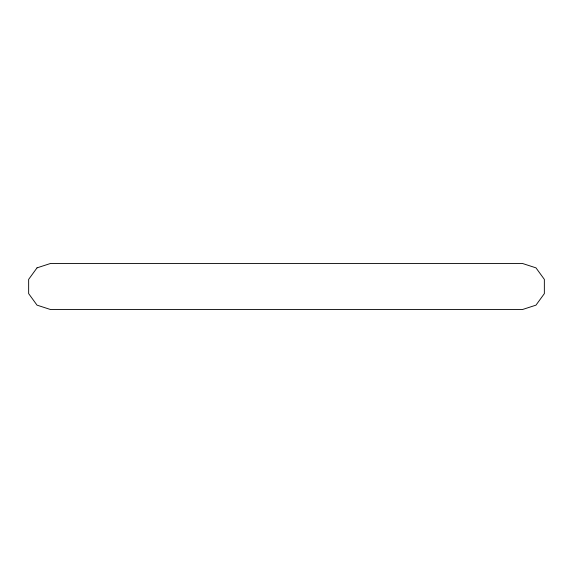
<?xml version="1.0" encoding="UTF-8"?>
<svg xmlns="http://www.w3.org/2000/svg" width="573" height="573" viewBox="0 0 573 573"><rect width="100%" height="100%" fill="white"/><g stroke="black" fill="none" stroke-linecap="round" stroke-linejoin="round"><path stroke-width="0.86" d="M37.023 267.856L28.65 279.38L28.65 293.62L37.023 305.144L50.567 309.542L522.433 309.542L535.977 305.144L544.35 293.62L544.35 279.38L535.977 267.856L522.433 263.458L50.567 263.458L37.023 267.856"/></g></svg>
